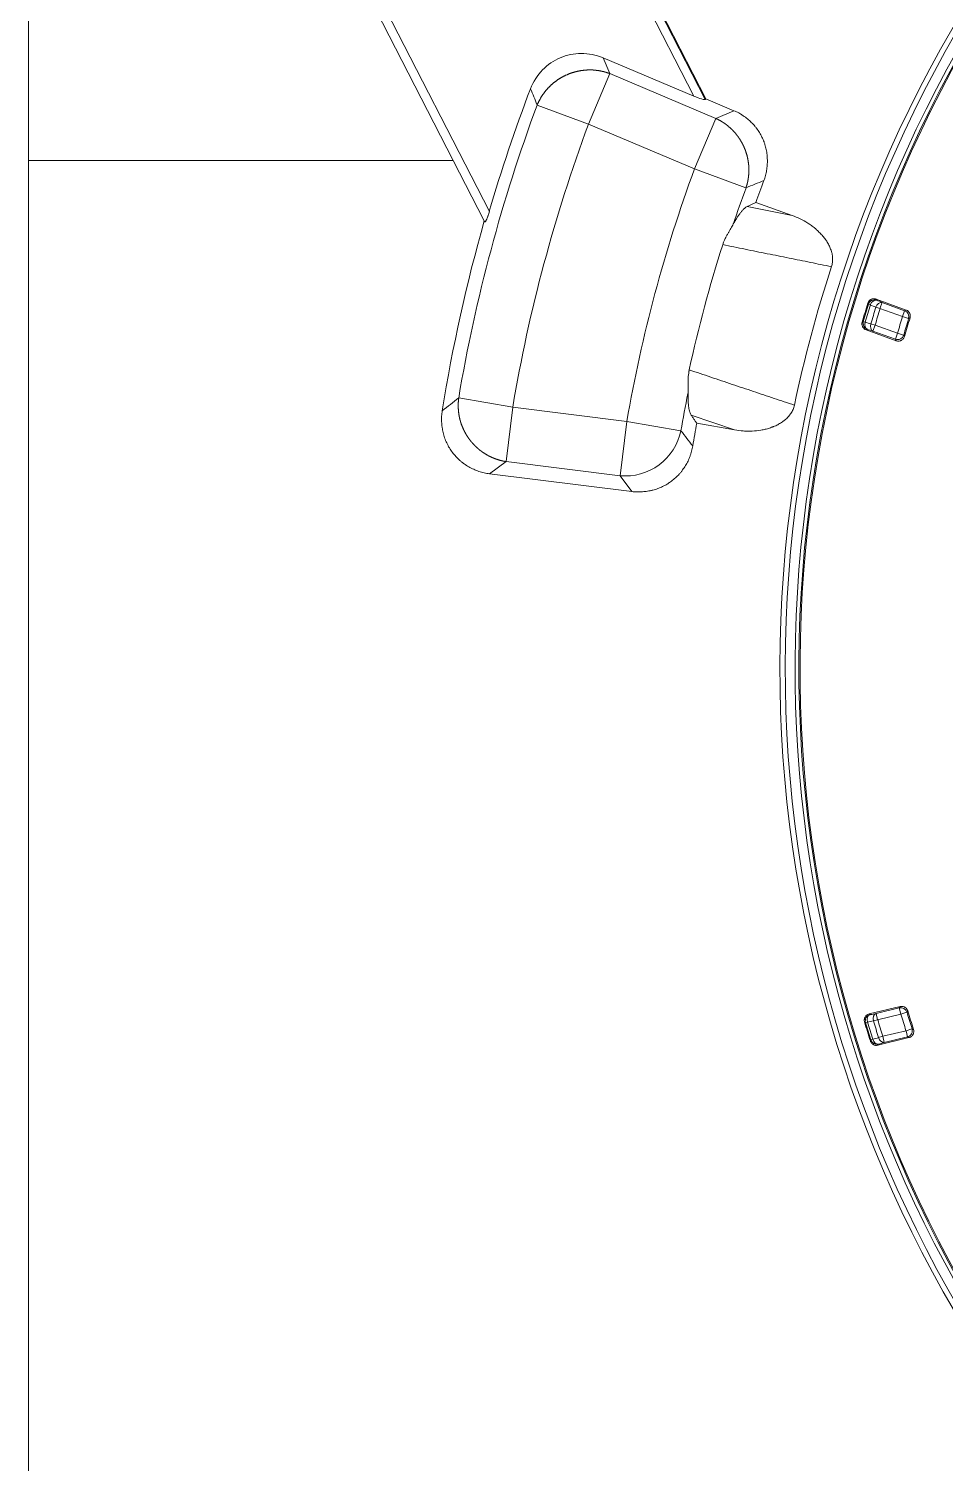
# Model space of a CAD drawing. Header units: millimetres. Extents: x 559 to 1112, y 323 to 643.
# Drawn here: x 559.1 to 631.6, y 430.4 to 543.9 of the extents above; entities that cross this region are included whole.
import ezdxf

# ---------------------------------------------------------------- set-up
doc = ezdxf.new("R2010")
doc.units = ezdxf.units.MM
doc.layers.add('core', color=7, linetype='Continuous', lineweight=20)

msp = doc.modelspace()

# ---------------------------------------------------------------- linework, layer by layer
at = {"layer": 'core', "lineweight": 13}
for p, q in [((559.14, 533.44), (559.14, 553.41)), ((592.72, 533.44), (583, 552.38)), ((583.64, 552.67), (595.57, 529.42)), ((611.73, 538.54), (605.43, 550.81)), ((612.64, 538.26), (606.04, 551.12)), ((606.11, 551.15), (612.7, 538.32)), ((604.56, 541.56), (611.73, 538.54)), ((604.56, 541.56), (605.1, 540.31)), ((603.42, 536.32), (605.1, 540.31)), ((613.48, 536.77), (605.1, 540.31)), ((603.42, 536.32), (599.35, 537.83)), ((612.64, 538.26), (612.7, 538.32)), ((612.7, 538.32), (614.91, 537.38)), ((613.48, 536.77), (611.8, 532.78)), ((613.48, 536.77), (614.91, 537.38)), ((611.8, 532.78), (603.42, 536.32)), ((559.14, 353.32), (559.14, 533.44)), ((592.72, 533.44), (559.14, 533.44)), ((595.17, 528.67), (592.72, 533.44)), ((615.86, 531.28), (611.8, 532.78)), ((615.96, 529.81), (619.51, 529.1)), ((616.64, 530.13), (619.51, 529.1)), ((625.54, 522.08), (625.69, 522.03)), ((626.13, 521.85), (626.46, 521.74)), ((626.15, 522.49), (628.52, 521.62)), ((626.64, 522.22), (626.46, 521.74)), ((628.24, 521.1), (626.46, 521.74)), ((626.64, 522.22), (628.41, 521.57)), ((625.28, 520.67), (625.13, 520.71)), ((628.41, 521.57), (628.24, 521.1)), ((628.24, 521.1), (628.72, 520.95)), ((627.74, 519.19), (625.36, 520.06)), ((625.74, 520.52), (626.07, 520.43)), ((626.07, 520.43), (625.9, 519.96)), ((625.9, 519.96), (627.68, 519.31)), ((626.07, 520.43), (627.85, 519.78)), ((627.85, 519.78), (627.68, 519.31)), ((628.33, 519.64), (627.85, 519.78)), ((597.42, 513.94), (593.15, 514.67)), ((596.89, 509.64), (597.42, 513.94)), ((597.42, 513.94), (606.45, 512.82)), ((606.45, 512.82), (605.92, 508.52)), ((610.72, 512.08), (606.45, 512.82)), ((614.96, 512.14), (611.54, 513.3)), ((614.96, 512.14), (611.97, 512.69)), ((596.89, 509.64), (595.59, 508.67)), ((605.92, 508.52), (596.89, 509.64)), ((595.59, 508.67), (606.84, 507.27)), ((606.84, 507.27), (605.92, 508.52)), ((625.6, 465.97), (628.06, 466.56)), ((626.16, 466.01), (627.99, 466.45)), ((627.99, 466.45), (628.11, 465.96)), ((625.32, 465.29), (625.47, 465.33)), ((625.94, 465.42), (626.27, 465.52)), ((626.16, 466.01), (626.27, 465.52)), ((628.11, 465.96), (626.27, 465.52)), ((628.11, 465.96), (628.59, 466.11)), ((625.89, 463.97), (625.74, 463.92)), ((628.75, 464.1), (626.29, 463.5)), ((626.35, 464.1), (626.68, 464.21)), ((626.68, 464.21), (628.52, 464.65)), ((626.68, 464.21), (626.8, 463.72)), ((626.8, 463.72), (628.63, 464.16)), ((628.99, 464.8), (628.52, 464.65)), ((628.52, 464.65), (628.63, 464.16))]:
    msp.add_line(p, q, dxfattribs=at)
for centre, radius, start, end in [((719.15, 493.32), 100.6, 102.9059, 234.034), ((719.15, 493.32), 100.18, 102.9059, 234.0262), ((719.15, 493.32), 99.4, 102.3063, 234.0564), ((719.15, 493.32), 99.1, 102.3063, 234.0842), ((719.15, 493.32), 99.01, 102.2212, 234.0944), ((719.17, 493.31), 128.77, 159.1628, 163.7152), ((719.17, 493.31), 127.82, 159.6179, 170.3821), ((719.17, 493.31), 123.49, 159.6179, 170.3821), ((719.17, 493.31), 114.4, 159.8192, 170.1808), ((719.17, 493.31), 110.06, 159.8192, 161.3897), ((719.17, 493.31), 108.94, 159.2782, 160.2448), ((719.17, 493.31), 128.94, 164.0861, 170.9213), ((719.17, 493.31), 110.35, 162.3388, 167.6612), ((719.15, 493.32), 101.6, 161.8009, 168.1991), ((719.15, 493.32), 97.99, 162.8781, 163.7931), ((719.15, 493.32), 97.92, 162.9198, 163.756), ((719.15, 493.32), 97.76, 162.9198, 163.756), ((719.15, 493.32), 97.29, 162.9482, 163.7605), ((719.15, 493.32), 96.94, 162.9482, 163.7605), ((719.15, 493.32), 95.06, 163.0068, 163.8352), ((719.15, 493.32), 94.55, 163.0068, 163.8352), ((719.15, 493.32), 94.46, 162.9546, 163.894), ((719.17, 493.31), 110.06, 168.6263, 170.1808), ((719.17, 493.31), 108.94, 169.7552, 170.7218), ((719.15, 493.32), 94.46, 196.6723, 197.6118), ((719.15, 493.32), 97.99, 196.5927, 197.5078), ((719.15, 493.32), 97.92, 196.6345, 197.4708), ((719.15, 493.32), 97.76, 196.6345, 197.4708), ((719.15, 493.32), 97.29, 196.6635, 197.4758), ((719.15, 493.32), 96.94, 196.6635, 197.4758), ((719.15, 493.32), 95.06, 196.7243, 197.5529), ((719.15, 493.32), 94.55, 196.7243, 197.5529)]:
    msp.add_arc(centre, radius, start, end, dxfattribs=at)
for centre, major_axis, ratio, start_param, end_param in [((611.64, 538.71), (-1.01, 0.44), 0.111089, 1.706908, 3.103171), ((626.02, 521.93), (0.449, 0.223), 0.997119, 0.761359, 2.380233), ((626.02, 521.93), (0.195, 0.462), 0.686522, 0.07204, 1.639889), ((626.46, 521.74), (0.195, 0.462), 0.686504, 0.072039, 1.640227), ((625.62, 520.57), (0.227, -0.447), 0.997432, 3.961051, 5.463727), ((625.62, 520.57), (-0.148, -0.479), 0.688309, 4.72327, 6.210977), ((628.24, 521.1), (0.224, -0.449), 0.9974, 0.812937, 2.328656), ((626.07, 520.43), (-0.148, -0.479), 0.688309, 4.723323, 6.210977), ((627.85, 519.78), (-0.447, -0.227), 0.997069, 0.753394, 2.388199), ((628.11, 465.96), (0.435, -0.249), 0.997406, 0.81396, 2.327633), ((625.8, 465.43), (0.25, 0.435), 0.997112, 0.760361, 2.381231), ((625.8, 465.43), (-0.094, 0.492), 0.686448, 0.072034, 1.641256), ((626.27, 465.52), (-0.094, 0.492), 0.686429, 0.072032, 1.641602), ((626.22, 464.07), (0.436, -0.247), 0.997437, 3.96205, 5.462728), ((626.22, 464.07), (0.142, -0.481), 0.688297, 4.72465, 6.210978), ((626.68, 464.21), (0.142, -0.481), 0.688297, 4.72471, 6.210978), ((628.52, 464.65), (-0.246, -0.437), 0.997063, 0.75237, 2.389223)]:
    msp.add_ellipse(centre, major_axis=major_axis, ratio=ratio, start_param=start_param, end_param=end_param, dxfattribs=at)
for points in [[(598.83, 539.11), (599.05, 539.68), (599.7, 540.69), (601.13, 541.68), (602.82, 542.02), (604, 541.8), (604.56, 541.56)], [(599.35, 537.83), (599.18, 538.26), (599, 538.69), (598.83, 539.11)], [(617.28, 531.86), (616.81, 531.67), (616.34, 531.48), (615.86, 531.28)], [(615.96, 529.81), (616.04, 529.85), (616.19, 529.92), (616.41, 530.03), (616.57, 530.1), (616.64, 530.13)], [(595.17, 528.67), (595.18, 528.64), (595.2, 528.62), (595.21, 528.6)], [(625.69, 522.03), (625.84, 521.97), (625.99, 521.91), (626.13, 521.85)], [(626.15, 522.49), (626.17, 522.46), (626.18, 522.43), (626.19, 522.4)], [(626.19, 522.4), (626.34, 522.34), (626.49, 522.28), (626.64, 522.22)], [(625.74, 520.52), (625.59, 520.57), (625.44, 520.62), (625.28, 520.67)], [(625.44, 520.1), (625.42, 520.08), (625.39, 520.07), (625.36, 520.06)], [(591.85, 513.66), (592.28, 514), (592.71, 514.33), (593.15, 514.67)], [(611.97, 512.69), (611.92, 512.76), (611.82, 512.89), (611.68, 513.1), (611.59, 513.24), (611.54, 513.3)], [(610.72, 512.08), (611.03, 511.68), (611.34, 511.27), (611.66, 510.88)], [(625.47, 465.33), (625.63, 465.36), (625.79, 465.39), (625.94, 465.42)], [(625.6, 465.97), (625.63, 465.95), (625.66, 465.93), (625.69, 465.92)], [(625.69, 465.92), (625.84, 465.95), (626, 465.98), (626.16, 466.01)], [(626.35, 464.1), (626.2, 464.06), (626.04, 464.01), (625.89, 463.97)], [(626.34, 463.58), (626.32, 463.56), (626.31, 463.53), (626.29, 463.5)]]:
    msp.add_open_spline(points, degree=3, dxfattribs=at)
for points, knots in [([(605.1, 540.31), (605.09, 540.31), (605.08, 540.32), (605.05, 540.33), (605.02, 540.34), (604.99, 540.35), (604.96, 540.36), (604.93, 540.37), (604.9, 540.38), (604.87, 540.39), (604.85, 540.4), (604.82, 540.41), (604.79, 540.42), (604.76, 540.43), (604.73, 540.43), (604.7, 540.44), (604.67, 540.45), (604.64, 540.46), (604.61, 540.47), (604.59, 540.47), (604.56, 540.48), (604.53, 540.49), (604.5, 540.49), (604.47, 540.5), (604.44, 540.51), (604.41, 540.51), (604.38, 540.52), (604.35, 540.52), (604.32, 540.53), (604.29, 540.54), (604.26, 540.54), (604.23, 540.55), (604.21, 540.55), (604.18, 540.55), (604.15, 540.56), (604.12, 540.56), (604.09, 540.57), (604.06, 540.57), (604.03, 540.57), (604, 540.58), (603.97, 540.58), (603.94, 540.58), (603.91, 540.59), (603.88, 540.59), (603.85, 540.59), (603.82, 540.59), (603.8, 540.59), (603.77, 540.6), (603.74, 540.6), (603.71, 540.6), (603.68, 540.6), (603.65, 540.6), (603.62, 540.6), (603.59, 540.6), (603.56, 540.6), (603.53, 540.6), (603.5, 540.6), (603.47, 540.6), (603.45, 540.6), (603.41, 540.6), (603.36, 540.6), (603.3, 540.6), (603.24, 540.59), (603.17, 540.59), (603.11, 540.59), (603.05, 540.58), (602.99, 540.57), (602.93, 540.57), (602.87, 540.56), (602.81, 540.55), (602.75, 540.54), (602.69, 540.53), (602.64, 540.52), (602.58, 540.5), (602.52, 540.49), (602.46, 540.48), (602.4, 540.46), (602.34, 540.45), (602.28, 540.43), (602.22, 540.41), (602.17, 540.4), (602.11, 540.38), (602.05, 540.36), (601.99, 540.34), (601.94, 540.32), (601.88, 540.3), (601.82, 540.27), (601.77, 540.25), (601.71, 540.23), (601.66, 540.2), (601.6, 540.18), (601.55, 540.15), (601.49, 540.12), (601.44, 540.1), (601.38, 540.07), (601.33, 540.04), (601.28, 540.01), (601.22, 539.98), (601.17, 539.95), (601.12, 539.92), (601.07, 539.88), (601.02, 539.85), (600.97, 539.82), (600.92, 539.78), (600.87, 539.74), (600.82, 539.71), (600.77, 539.67), (600.72, 539.63), (600.67, 539.6), (600.63, 539.56), (600.58, 539.52), (600.53, 539.48), (600.49, 539.44), (600.44, 539.4), (600.4, 539.35), (600.35, 539.31), (600.31, 539.27), (600.27, 539.22), (600.22, 539.18), (600.18, 539.13), (600.14, 539.09), (600.1, 539.04), (600.06, 538.99), (600.02, 538.95), (599.98, 538.9), (599.94, 538.85), (599.91, 538.8), (599.87, 538.75), (599.83, 538.7), (599.8, 538.65), (599.76, 538.6), (599.73, 538.55), (599.7, 538.49), (599.66, 538.44), (599.63, 538.39), (599.6, 538.33), (599.57, 538.28), (599.54, 538.22), (599.51, 538.17), (599.48, 538.11), (599.46, 538.06), (599.43, 538), (599.4, 537.94), (599.38, 537.89), (599.36, 537.85), (599.35, 537.83)], [0, 0, 0, 0, 0.004441, 0.008878, 0.013309, 0.017736, 0.022157, 0.026574, 0.030986, 0.035392, 0.039794, 0.044191, 0.048583, 0.05297, 0.057353, 0.06173, 0.066103, 0.070471, 0.074834, 0.079193, 0.083546, 0.087895, 0.092239, 0.096579, 0.100914, 0.105244, 0.109569, 0.11389, 0.118206, 0.122518, 0.126825, 0.131127, 0.135425, 0.139718, 0.144007, 0.148291, 0.152571, 0.156846, 0.161117, 0.165383, 0.169645, 0.173902, 0.178155, 0.182404, 0.186648, 0.190888, 0.195124, 0.199356, 0.203583, 0.207806, 0.212024, 0.216239, 0.220449, 0.224655, 0.228857, 0.233055, 0.237248, 0.241438, 0.245624, 0.249805, 0.25853, 0.267252, 0.275971, 0.284688, 0.293402, 0.302114, 0.310824, 0.319531, 0.328238, 0.336943, 0.345646, 0.354348, 0.36305, 0.371751, 0.380451, 0.389151, 0.397851, 0.40655, 0.415251, 0.423951, 0.432653, 0.441355, 0.450058, 0.458763, 0.467469, 0.476177, 0.484886, 0.493598, 0.502312, 0.511029, 0.519748, 0.528471, 0.537196, 0.545925, 0.554657, 0.563393, 0.572133, 0.580878, 0.589626, 0.598379, 0.607137, 0.6159, 0.624668, 0.633441, 0.64222, 0.651005, 0.659796, 0.668592, 0.677395, 0.686205, 0.695021, 0.703844, 0.712675, 0.721512, 0.730357, 0.73921, 0.748071, 0.756939, 0.765816, 0.774701, 0.783594, 0.792496, 0.801407, 0.810328, 0.819257, 0.828195, 0.837144, 0.846101, 0.855069, 0.864047, 0.873034, 0.882032, 0.891041, 0.900059, 0.909089, 0.918129, 0.927181, 0.936243, 0.945317, 0.954402, 0.963498, 0.972606, 0.981725, 0.990857, 1, 1, 1, 1]), ([(615.86, 531.28), (615.87, 531.29), (615.87, 531.31), (615.89, 531.34), (615.89, 531.38), (615.9, 531.41), (615.91, 531.44), (615.92, 531.47), (615.93, 531.5), (615.94, 531.53), (615.95, 531.57), (615.96, 531.6), (615.97, 531.63), (615.97, 531.66), (615.98, 531.69), (615.99, 531.73), (616, 531.76), (616, 531.79), (616.01, 531.82), (616.01, 531.85), (616.02, 531.89), (616.03, 531.92), (616.03, 531.95), (616.04, 531.98), (616.04, 532.02), (616.05, 532.05), (616.05, 532.08), (616.06, 532.11), (616.06, 532.15), (616.06, 532.18), (616.07, 532.21), (616.07, 532.24), (616.07, 532.28), (616.08, 532.31), (616.08, 532.34), (616.08, 532.37), (616.08, 532.41), (616.09, 532.44), (616.09, 532.47), (616.09, 532.51), (616.09, 532.54), (616.09, 532.57), (616.09, 532.6), (616.09, 532.64), (616.09, 532.67), (616.09, 532.7), (616.09, 532.73), (616.09, 532.77), (616.09, 532.8), (616.09, 532.83), (616.09, 532.87), (616.09, 532.9), (616.09, 532.93), (616.09, 532.96), (616.08, 533), (616.08, 533.03), (616.08, 533.06), (616.08, 533.09), (616.07, 533.13), (616.07, 533.16), (616.07, 533.19), (616.06, 533.22), (616.06, 533.26), (616.05, 533.29), (616.05, 533.32), (616.04, 533.35), (616.04, 533.39), (616.03, 533.42), (616.03, 533.45), (616.02, 533.48), (616.02, 533.51), (616.01, 533.55), (616, 533.58), (616, 533.61), (615.99, 533.64), (615.98, 533.67), (615.98, 533.71), (615.97, 533.74), (615.96, 533.77), (615.95, 533.8), (615.95, 533.83), (615.94, 533.86), (615.93, 533.9), (615.92, 533.93), (615.91, 533.96), (615.9, 533.99), (615.89, 534.02), (615.88, 534.05), (615.87, 534.08), (615.86, 534.11), (615.85, 534.14), (615.84, 534.17), (615.83, 534.21), (615.82, 534.24), (615.81, 534.27), (615.8, 534.3), (615.78, 534.33), (615.77, 534.36), (615.76, 534.39), (615.75, 534.42), (615.73, 534.45), (615.72, 534.48), (615.71, 534.51), (615.7, 534.54), (615.68, 534.57), (615.67, 534.6), (615.65, 534.63), (615.64, 534.66), (615.63, 534.69), (615.61, 534.71), (615.6, 534.74), (615.58, 534.77), (615.57, 534.8), (615.55, 534.83), (615.53, 534.86), (615.52, 534.89), (615.5, 534.92), (615.49, 534.94), (615.47, 534.97), (615.45, 535), (615.44, 535.03), (615.42, 535.06), (615.4, 535.08), (615.39, 535.11), (615.37, 535.14), (615.35, 535.17), (615.33, 535.19), (615.31, 535.22), (615.3, 535.25), (615.28, 535.27), (615.26, 535.3), (615.24, 535.33), (615.22, 535.35), (615.2, 535.38), (615.18, 535.4), (615.16, 535.43), (615.14, 535.46), (615.12, 535.48), (615.1, 535.51), (615.08, 535.53), (615.06, 535.56), (615.04, 535.58), (615.02, 535.61), (615, 535.63), (614.97, 535.66), (614.95, 535.68), (614.93, 535.71), (614.91, 535.73), (614.89, 535.75), (614.86, 535.78), (614.84, 535.8), (614.82, 535.83), (614.8, 535.85), (614.77, 535.87), (614.75, 535.9), (614.73, 535.92), (614.7, 535.94), (614.68, 535.96), (614.65, 535.99), (614.63, 536.01), (614.61, 536.03), (614.58, 536.05), (614.56, 536.07), (614.53, 536.09), (614.51, 536.12), (614.48, 536.14), (614.46, 536.16), (614.43, 536.18), (614.41, 536.2), (614.38, 536.22), (614.36, 536.24), (614.33, 536.26), (614.3, 536.28), (614.28, 536.3), (614.25, 536.32), (614.22, 536.34), (614.2, 536.36), (614.17, 536.38), (614.14, 536.39), (614.12, 536.41), (614.09, 536.43), (614.06, 536.45), (614.03, 536.47), (614.01, 536.49), (613.98, 536.5), (613.95, 536.52), (613.92, 536.54), (613.89, 536.55), (613.87, 536.57), (613.84, 536.59), (613.81, 536.6), (613.78, 536.62), (613.75, 536.63), (613.72, 536.65), (613.69, 536.67), (613.66, 536.68), (613.63, 536.7), (613.6, 536.71), (613.57, 536.72), (613.54, 536.74), (613.51, 536.75), (613.49, 536.76), (613.48, 536.77)], [0, 0, 0, 0, 0.005086, 0.010169, 0.01525, 0.020329, 0.025406, 0.030479, 0.035551, 0.04062, 0.045687, 0.050752, 0.055814, 0.060875, 0.065933, 0.070988, 0.076042, 0.081093, 0.086142, 0.091189, 0.096234, 0.101277, 0.106318, 0.111357, 0.116393, 0.121428, 0.126461, 0.131491, 0.13652, 0.141547, 0.146572, 0.151595, 0.156616, 0.161635, 0.166653, 0.171669, 0.176683, 0.181695, 0.186705, 0.191714, 0.196721, 0.201726, 0.20673, 0.211732, 0.216733, 0.221732, 0.22673, 0.231726, 0.23672, 0.241713, 0.246705, 0.251695, 0.256684, 0.261671, 0.266657, 0.271642, 0.276626, 0.281608, 0.286589, 0.291569, 0.296548, 0.301525, 0.306502, 0.311477, 0.316451, 0.321425, 0.326397, 0.331368, 0.336338, 0.341308, 0.346276, 0.351244, 0.35621, 0.361176, 0.366141, 0.371105, 0.376069, 0.381032, 0.385994, 0.390955, 0.395916, 0.400877, 0.405836, 0.410796, 0.415754, 0.420712, 0.42567, 0.430627, 0.435584, 0.440541, 0.445497, 0.450453, 0.455408, 0.460363, 0.465319, 0.470273, 0.475228, 0.480183, 0.485137, 0.490091, 0.495046, 0.5, 0.504954, 0.509908, 0.514863, 0.519817, 0.524772, 0.529726, 0.534681, 0.539636, 0.544592, 0.549547, 0.554503, 0.559459, 0.564416, 0.569373, 0.57433, 0.579288, 0.584246, 0.589204, 0.594164, 0.599123, 0.604084, 0.609044, 0.614006, 0.618968, 0.623931, 0.628895, 0.633859, 0.638824, 0.64379, 0.648756, 0.653724, 0.658692, 0.663662, 0.668632, 0.673603, 0.678575, 0.683549, 0.688523, 0.693498, 0.698475, 0.703452, 0.708431, 0.713411, 0.718392, 0.723374, 0.728358, 0.733343, 0.738329, 0.743316, 0.748305, 0.753295, 0.758287, 0.76328, 0.768274, 0.77327, 0.778268, 0.783267, 0.788268, 0.79327, 0.798274, 0.803279, 0.808286, 0.813295, 0.818305, 0.823317, 0.828331, 0.833347, 0.838365, 0.843384, 0.848405, 0.853428, 0.858453, 0.86348, 0.868509, 0.873539, 0.878572, 0.883607, 0.888643, 0.893682, 0.898723, 0.903766, 0.908811, 0.913858, 0.918907, 0.923958, 0.929012, 0.934067, 0.939125, 0.944186, 0.949248, 0.954313, 0.95938, 0.964449, 0.969521, 0.974594, 0.979671, 0.984749, 0.989831, 0.994914, 1, 1, 1, 1]), ([(617.28, 531.86), (617.33, 531.99), (617.37, 532.12), (617.44, 532.39), (617.5, 532.66), (617.53, 532.93), (617.55, 533.14), (617.55, 533.21), (617.56, 533.31), (617.56, 533.35), (617.56, 533.42), (617.56, 533.45), (617.55, 533.62), (617.54, 533.9), (617.49, 534.17), (617.44, 534.44), (617.4, 534.58), (617.35, 534.74), (617.34, 534.77), (617.32, 534.84), (617.28, 534.94), (617.24, 535.04), (617.16, 535.23), (617.1, 535.35), (616.97, 535.59), (616.9, 535.71), (616.78, 535.88), (616.74, 535.94), (616.68, 536.02), (616.65, 536.05), (616.61, 536.1), (616.59, 536.13), (616.48, 536.26), (616.38, 536.36), (616.19, 536.56), (615.98, 536.74), (615.76, 536.91), (615.62, 537), (615.59, 537.02), (615.53, 537.06), (615.44, 537.12), (615.35, 537.17), (615.17, 537.27), (615.04, 537.33), (614.91, 537.38)], [0, 0, 0, 0, 0.0625, 0.0625, 0.125, 0.1875, 0.1875, 0.21875, 0.21875, 0.234375, 0.234375, 0.25, 0.25, 0.3125, 0.375, 0.375, 0.4375, 0.4375, 0.453125, 0.453125, 0.46875, 0.5, 0.5, 0.5625, 0.5625, 0.625, 0.625, 0.65625, 0.65625, 0.671875, 0.671875, 0.6875, 0.6875, 0.75, 0.75, 0.8125, 0.875, 0.875, 0.890625, 0.890625, 0.90625, 0.9375, 0.9375, 1, 1, 1, 1]), ([(614.86, 528.43), (614.89, 528.48), (614.92, 528.53), (614.96, 528.6), (614.97, 528.62), (615, 528.67), (615.01, 528.69), (615.08, 528.8), (615.13, 528.89), (615.23, 529.04), (615.28, 529.11), (615.38, 529.25), (615.43, 529.31), (615.52, 529.42), (615.56, 529.48), (615.63, 529.55), (615.65, 529.57), (615.69, 529.61), (615.72, 529.63), (615.78, 529.69), (615.82, 529.72), (615.89, 529.77), (615.93, 529.8), (615.96, 529.81)], [0, 0, 0, 0, 0.0625, 0.0625, 0.09375, 0.09375, 0.125, 0.125, 0.25, 0.25, 0.375, 0.375, 0.5, 0.5, 0.625, 0.625, 0.6875, 0.6875, 0.75, 0.75, 0.875, 0.875, 1, 1, 1, 1]), ([(595.57, 529.42), (595.56, 529.37), (595.54, 529.31), (595.51, 529.21), (595.49, 529.16), (595.47, 529.09), (595.46, 529.06), (595.44, 529.01), (595.43, 528.99), (595.41, 528.92), (595.39, 528.87), (595.37, 528.82), (595.36, 528.81), (595.36, 528.79), (595.35, 528.78), (595.34, 528.75), (595.33, 528.73), (595.31, 528.7), (595.3, 528.68), (595.29, 528.66), (595.29, 528.65), (595.28, 528.64), (595.28, 528.63), (595.27, 528.62), (595.26, 528.61), (595.25, 528.6), (595.25, 528.59), (595.24, 528.59), (595.24, 528.59), (595.23, 528.58), (595.22, 528.58), (595.22, 528.59), (595.21, 528.59), (595.21, 528.59), (595.21, 528.59), (595.21, 528.6)], [0, 0, 0, 0, 0.125, 0.125, 0.25, 0.25, 0.3125, 0.3125, 0.375, 0.375, 0.5, 0.5, 0.53125, 0.53125, 0.5625, 0.5625, 0.625, 0.625, 0.6875, 0.6875, 0.71875, 0.71875, 0.75, 0.75, 0.8125, 0.8125, 0.84375, 0.84375, 0.875, 0.875, 0.9375, 0.9375, 0.96875, 0.96875, 1, 1, 1, 1]), ([(619.51, 529.1), (619.73, 529.02), (619.94, 528.93), (620.36, 528.73), (620.56, 528.62), (620.85, 528.43), (620.94, 528.37), (621.13, 528.23), (621.22, 528.16), (621.34, 528.07), (621.36, 528.05), (621.4, 528.01), (621.47, 527.95), (621.53, 527.89), (621.66, 527.77), (621.74, 527.69), (621.9, 527.52), (621.97, 527.43), (622.08, 527.29), (622.12, 527.24), (622.17, 527.17), (622.18, 527.15), (622.22, 527.1), (622.23, 527.08), (622.31, 526.95), (622.37, 526.85), (622.48, 526.64), (622.52, 526.54), (622.58, 526.37), (622.6, 526.32), (622.63, 526.23), (622.64, 526.2), (622.65, 526.15), (622.66, 526.12), (622.69, 525.98), (622.7, 525.86), (622.72, 525.69), (622.72, 525.63), (622.71, 525.54), (622.71, 525.51), (622.71, 525.45), (622.71, 525.42), (622.69, 525.28), (622.66, 525.16), (622.63, 525.05)], [0, 0, 0, 0, 0.125, 0.125, 0.25, 0.25, 0.3125, 0.3125, 0.375, 0.375, 0.390625, 0.390625, 0.40625, 0.4375, 0.4375, 0.5, 0.5, 0.5625, 0.5625, 0.59375, 0.59375, 0.609375, 0.609375, 0.625, 0.625, 0.6875, 0.6875, 0.75, 0.75, 0.78125, 0.78125, 0.796875, 0.796875, 0.8125, 0.8125, 0.875, 0.875, 0.90625, 0.90625, 0.921875, 0.921875, 0.9375, 0.9375, 1, 1, 1, 1]), ([(614.03, 526.79), (614.05, 526.87), (614.09, 526.96), (614.15, 527.12), (614.19, 527.19), (614.23, 527.29), (614.24, 527.31), (614.26, 527.35), (614.29, 527.4), (614.32, 527.45), (614.37, 527.56), (614.41, 527.63), (614.49, 527.76), (614.52, 527.82), (614.6, 527.95), (614.63, 528.01), (614.7, 528.13), (614.74, 528.19), (614.8, 528.31), (614.83, 528.37), (614.86, 528.43)], [0, 0, 0, 0, 0.125, 0.125, 0.25, 0.25, 0.28125, 0.28125, 0.3125, 0.375, 0.375, 0.5, 0.5, 0.625, 0.625, 0.75, 0.75, 0.875, 0.875, 1, 1, 1, 1]), ([(622.63, 525.05), (622.07, 525.16), (620.95, 525.39), (619.26, 525.73), (617.54, 526.08), (615.79, 526.43), (614.62, 526.67), (614.03, 526.79)], [0, 0, 0, 0, 0.193446, 0.390169, 0.590169, 0.793446, 1, 1, 1, 1]), ([(625.5, 522.17), (625.51, 522.2), (625.52, 522.23), (625.55, 522.27), (625.56, 522.29), (625.58, 522.32), (625.59, 522.33), (625.62, 522.37), (625.64, 522.39), (625.68, 522.42), (625.7, 522.43), (625.73, 522.45), (625.74, 522.46), (625.79, 522.48), (625.82, 522.49), (625.88, 522.51), (625.92, 522.52), (625.97, 522.52), (625.98, 522.52), (626.02, 522.52), (626.04, 522.52), (626.09, 522.51), (626.12, 522.5), (626.15, 522.49)], [0, 0, 0, 0, 0.125, 0.125, 0.1875, 0.1875, 0.25, 0.25, 0.375, 0.375, 0.4375, 0.4375, 0.5, 0.5, 0.625, 0.625, 0.75, 0.75, 0.8125, 0.8125, 0.875, 0.875, 1, 1, 1, 1]), ([(625.5, 522.17), (625.51, 522.14), (625.52, 522.12), (625.54, 522.09), (625.54, 522.08), (625.54, 522.08)], [0, 0, 0, 0, 0.777383, 0.777383, 1, 1, 1, 1]), ([(625.36, 520.06), (625.33, 520.07), (625.3, 520.08), (625.26, 520.1), (625.25, 520.11), (625.23, 520.13), (625.21, 520.14), (625.18, 520.17), (625.16, 520.2), (625.13, 520.23), (625.12, 520.25), (625.1, 520.27), (625.09, 520.29), (625.07, 520.33), (625.06, 520.36), (625.05, 520.4), (625.04, 520.42), (625.04, 520.45), (625.04, 520.46), (625.03, 520.51), (625.03, 520.54), (625.04, 520.59), (625.04, 520.61), (625.04, 520.64), (625.05, 520.65), (625.05, 520.67)], [0, 0, 0, 0, 0.125, 0.125, 0.1875, 0.1875, 0.25, 0.25, 0.375, 0.375, 0.4375, 0.4375, 0.5, 0.5, 0.625, 0.625, 0.6875, 0.6875, 0.75, 0.75, 0.875, 0.875, 0.9375, 0.9375, 1, 1, 1, 1]), ([(625.13, 520.71), (625.11, 520.7), (625.09, 520.69), (625.06, 520.67), (625.06, 520.67), (625.05, 520.67)], [0, 0, 0, 0, 0.77763, 0.77763, 1, 1, 1, 1]), ([(628.41, 521.57), (628.43, 521.58), (628.45, 521.59), (628.49, 521.61), (628.51, 521.62), (628.52, 521.62)], [0, 0, 0, 0, 0.506303, 0.506303, 1, 1, 1, 1]), ([(628.52, 521.62), (628.55, 521.61), (628.58, 521.6), (628.62, 521.58), (628.64, 521.57), (628.66, 521.55), (628.67, 521.54), (628.71, 521.51), (628.73, 521.48), (628.76, 521.45), (628.77, 521.43), (628.79, 521.41), (628.79, 521.39), (628.81, 521.35), (628.83, 521.32), (628.84, 521.27), (628.84, 521.26), (628.85, 521.23), (628.85, 521.21), (628.85, 521.16), (628.85, 521.13), (628.85, 521.09), (628.85, 521.07), (628.84, 521.04), (628.84, 521.02), (628.83, 521.01)], [0, 0, 0, 0, 0.125, 0.125, 0.1875, 0.1875, 0.25, 0.25, 0.375, 0.375, 0.4375, 0.4375, 0.5, 0.5, 0.625, 0.625, 0.6875, 0.6875, 0.75, 0.75, 0.875, 0.875, 0.9375, 0.9375, 1, 1, 1, 1]), ([(628.72, 520.95), (628.74, 520.96), (628.76, 520.97), (628.8, 520.99), (628.82, 521), (628.83, 521.01)], [0, 0, 0, 0, 0.575238, 0.575238, 1, 1, 1, 1]), ([(625.9, 519.96), (625.9, 519.96), (625.9, 519.96), (625.75, 520), (625.6, 520.05), (625.44, 520.1)], [0, 0, 0, 0, 0.000787, 0.000787, 1, 1, 1, 1]), ([(628.39, 519.52), (628.38, 519.49), (628.37, 519.46), (628.34, 519.41), (628.33, 519.4), (628.32, 519.38), (628.32, 519.37), (628.31, 519.36), (628.3, 519.35), (628.27, 519.32), (628.25, 519.29), (628.21, 519.26), (628.19, 519.25), (628.17, 519.23), (628.14, 519.22), (628.1, 519.2), (628.07, 519.19), (628.06, 519.18), (628.01, 519.17), (627.97, 519.16), (627.92, 519.16), (627.91, 519.16), (627.87, 519.16), (627.85, 519.16), (627.8, 519.17), (627.77, 519.18), (627.74, 519.19)], [0, 0, 0, 0, 0.125, 0.125, 0.1875, 0.1875, 0.21875, 0.21875, 0.25, 0.25, 0.375, 0.375, 0.4375, 0.4375, 0.5, 0.5625, 0.5625, 0.625, 0.625, 0.75, 0.75, 0.8125, 0.8125, 0.875, 0.875, 1, 1, 1, 1]), ([(628.33, 519.64), (628.34, 519.62), (628.35, 519.6), (628.37, 519.56), (628.38, 519.54), (628.39, 519.52)], [0, 0, 0, 0, 0.575048, 0.575048, 1, 1, 1, 1]), ([(627.74, 519.19), (627.73, 519.21), (627.72, 519.23), (627.7, 519.27), (627.69, 519.29), (627.68, 519.31)], [0, 0, 0, 0, 0.49608, 0.49608, 1, 1, 1, 1]), ([(611.28, 515.05), (611.28, 515.11), (611.28, 515.18), (611.29, 515.31), (611.29, 515.38), (611.29, 515.52), (611.29, 515.59), (611.29, 515.73), (611.29, 515.81), (611.29, 515.96), (611.29, 516.04), (611.29, 516.16), (611.29, 516.2), (611.3, 516.26), (611.3, 516.28), (611.3, 516.33), (611.3, 516.35), (611.31, 516.45), (611.32, 516.54), (611.34, 516.67), (611.34, 516.71), (611.35, 516.78), (611.36, 516.8), (611.37, 516.85), (611.37, 516.87), (611.38, 516.89)], [0, 0, 0, 0, 0.125, 0.125, 0.25, 0.25, 0.375, 0.375, 0.5, 0.5, 0.625, 0.625, 0.6875, 0.6875, 0.71875, 0.71875, 0.75, 0.75, 0.875, 0.875, 0.9375, 0.9375, 0.96875, 0.96875, 1, 1, 1, 1]), ([(611.38, 516.89), (611.95, 516.7), (613.08, 516.32), (614.77, 515.75), (616.44, 515.19), (618.07, 514.64), (619.16, 514.28), (619.69, 514.1)], [0, 0, 0, 0, 0.206554, 0.409831, 0.609831, 0.806554, 1, 1, 1, 1]), ([(611.54, 513.3), (611.52, 513.34), (611.48, 513.41), (611.44, 513.51), (611.41, 513.61), (611.39, 513.67), (611.36, 513.79), (611.35, 513.86), (611.33, 513.97), (611.33, 514), (611.32, 514.06), (611.32, 514.08), (611.31, 514.12), (611.31, 514.14), (611.3, 514.25), (611.29, 514.33), (611.28, 514.52), (611.28, 514.62), (611.28, 514.82), (611.28, 514.93), (611.28, 515.05)], [0, 0, 0, 0, 0.125, 0.25, 0.25, 0.375, 0.375, 0.5, 0.5, 0.5625, 0.5625, 0.59375, 0.59375, 0.625, 0.625, 0.75, 0.75, 0.875, 0.875, 1, 1, 1, 1]), ([(593.15, 514.67), (593.15, 514.66), (593.14, 514.63), (593.14, 514.6), (593.14, 514.57), (593.13, 514.54), (593.13, 514.51), (593.13, 514.47), (593.12, 514.44), (593.12, 514.41), (593.12, 514.38), (593.12, 514.35), (593.11, 514.31), (593.11, 514.28), (593.11, 514.25), (593.11, 514.22), (593.11, 514.19), (593.11, 514.15), (593.11, 514.12), (593.11, 514.09), (593.11, 514.06), (593.11, 514.02), (593.11, 513.99), (593.11, 513.96), (593.11, 513.93), (593.11, 513.9), (593.11, 513.86), (593.11, 513.83), (593.12, 513.8), (593.12, 513.77), (593.12, 513.74), (593.12, 513.7), (593.13, 513.67), (593.13, 513.64), (593.13, 513.61), (593.14, 513.58), (593.14, 513.54), (593.14, 513.51), (593.15, 513.48), (593.15, 513.45), (593.16, 513.42), (593.16, 513.39), (593.17, 513.35), (593.17, 513.32), (593.18, 513.29), (593.18, 513.26), (593.19, 513.23), (593.19, 513.2), (593.2, 513.17), (593.21, 513.14), (593.21, 513.1), (593.22, 513.07), (593.23, 513.04), (593.24, 513.01), (593.24, 512.98), (593.25, 512.95), (593.26, 512.92), (593.27, 512.89), (593.28, 512.86), (593.29, 512.83), (593.29, 512.8), (593.3, 512.76), (593.31, 512.73), (593.32, 512.7), (593.33, 512.67), (593.34, 512.64), (593.35, 512.61), (593.36, 512.58), (593.37, 512.55), (593.39, 512.52), (593.4, 512.49), (593.41, 512.46), (593.42, 512.43), (593.43, 512.4), (593.44, 512.38), (593.46, 512.35), (593.47, 512.32), (593.48, 512.29), (593.49, 512.26), (593.51, 512.23), (593.52, 512.2), (593.53, 512.17), (593.55, 512.14), (593.56, 512.11), (593.57, 512.09), (593.59, 512.06), (593.6, 512.03), (593.62, 512), (593.63, 511.97), (593.65, 511.94), (593.66, 511.92), (593.68, 511.89), (593.69, 511.86), (593.71, 511.83), (593.73, 511.81), (593.74, 511.78), (593.76, 511.75), (593.77, 511.72), (593.79, 511.7), (593.81, 511.67), (593.83, 511.64), (593.84, 511.62), (593.86, 511.59), (593.88, 511.56), (593.9, 511.54), (593.91, 511.51), (593.93, 511.49), (593.95, 511.46), (593.97, 511.43), (593.99, 511.41), (594.01, 511.38), (594.03, 511.36), (594.05, 511.33), (594.06, 511.31), (594.08, 511.28), (594.1, 511.26), (594.12, 511.23), (594.14, 511.21), (594.16, 511.18), (594.19, 511.16), (594.21, 511.14), (594.23, 511.11), (594.25, 511.09), (594.27, 511.06), (594.29, 511.04), (594.31, 511.02), (594.33, 510.99), (594.36, 510.97), (594.38, 510.95), (594.4, 510.93), (594.42, 510.9), (594.44, 510.88), (594.47, 510.86), (594.49, 510.84), (594.51, 510.81), (594.54, 510.79), (594.56, 510.77), (594.58, 510.75), (594.61, 510.73), (594.63, 510.71), (594.65, 510.69), (594.68, 510.67), (594.7, 510.64), (594.73, 510.62), (594.75, 510.6), (594.78, 510.58), (594.8, 510.56), (594.83, 510.54), (594.85, 510.52), (594.88, 510.5), (594.9, 510.49), (594.93, 510.47), (594.95, 510.45), (594.98, 510.43), (595, 510.41), (595.03, 510.39), (595.06, 510.37), (595.08, 510.36), (595.11, 510.34), (595.14, 510.32), (595.16, 510.3), (595.19, 510.29), (595.22, 510.27), (595.24, 510.25), (595.27, 510.24), (595.3, 510.22), (595.33, 510.2), (595.35, 510.19), (595.38, 510.17), (595.41, 510.15), (595.44, 510.14), (595.46, 510.12), (595.49, 510.11), (595.52, 510.09), (595.55, 510.08), (595.58, 510.06), (595.61, 510.05), (595.63, 510.04), (595.66, 510.02), (595.69, 510.01), (595.72, 510), (595.75, 509.98), (595.78, 509.97), (595.81, 509.96), (595.84, 509.94), (595.87, 509.93), (595.9, 509.92), (595.93, 509.91), (595.96, 509.89), (595.99, 509.88), (596.02, 509.87), (596.05, 509.86), (596.08, 509.85), (596.11, 509.84), (596.14, 509.83), (596.17, 509.82), (596.2, 509.81), (596.23, 509.8), (596.26, 509.79), (596.29, 509.78), (596.32, 509.77), (596.35, 509.76), (596.38, 509.75), (596.41, 509.74), (596.45, 509.73), (596.48, 509.73), (596.51, 509.72), (596.54, 509.71), (596.57, 509.7), (596.6, 509.7), (596.63, 509.69), (596.66, 509.68), (596.7, 509.68), (596.73, 509.67), (596.76, 509.66), (596.79, 509.66), (596.82, 509.65), (596.85, 509.65), (596.88, 509.64), (596.89, 509.64)], [0, 0, 0, 0, 0.004703, 0.009403, 0.014101, 0.018797, 0.02349, 0.028181, 0.03287, 0.037556, 0.04224, 0.046921, 0.051601, 0.056277, 0.060952, 0.065624, 0.070295, 0.074963, 0.079628, 0.084292, 0.088953, 0.093612, 0.09827, 0.102924, 0.107577, 0.112228, 0.116877, 0.121524, 0.126168, 0.130811, 0.135452, 0.14009, 0.144727, 0.149362, 0.153995, 0.158626, 0.163255, 0.167882, 0.172508, 0.177132, 0.181754, 0.186374, 0.190992, 0.195609, 0.200224, 0.204837, 0.209449, 0.214059, 0.218668, 0.223275, 0.22788, 0.232484, 0.237086, 0.241687, 0.246286, 0.250884, 0.255481, 0.260076, 0.264669, 0.269262, 0.273853, 0.278443, 0.283031, 0.287618, 0.292204, 0.296789, 0.301373, 0.305955, 0.310536, 0.315117, 0.319696, 0.324274, 0.328851, 0.333427, 0.338002, 0.342576, 0.34715, 0.351722, 0.356293, 0.360864, 0.365434, 0.370003, 0.374571, 0.379139, 0.383705, 0.388272, 0.392837, 0.397402, 0.401966, 0.40653, 0.411093, 0.415655, 0.420217, 0.424779, 0.42934, 0.433901, 0.438461, 0.443021, 0.447581, 0.45214, 0.456699, 0.461258, 0.465816, 0.470374, 0.474933, 0.479491, 0.484048, 0.488606, 0.493164, 0.497721, 0.502279, 0.506837, 0.511394, 0.515952, 0.52051, 0.525068, 0.529626, 0.534184, 0.538743, 0.543302, 0.547861, 0.55242, 0.55698, 0.56154, 0.5661, 0.570661, 0.575222, 0.579783, 0.584345, 0.588908, 0.593471, 0.598035, 0.602599, 0.607164, 0.611729, 0.616295, 0.620862, 0.625429, 0.629998, 0.634567, 0.639136, 0.643707, 0.648279, 0.652851, 0.657424, 0.661998, 0.666573, 0.671149, 0.675727, 0.680305, 0.684884, 0.689464, 0.694045, 0.698628, 0.703211, 0.707796, 0.712382, 0.716969, 0.721558, 0.726148, 0.730739, 0.735331, 0.739925, 0.74452, 0.749116, 0.753714, 0.758314, 0.762914, 0.767517, 0.772121, 0.776726, 0.781333, 0.785941, 0.790551, 0.795163, 0.799776, 0.804391, 0.809008, 0.813627, 0.818247, 0.822869, 0.827492, 0.832118, 0.836745, 0.841374, 0.846006, 0.850638, 0.855273, 0.85991, 0.864549, 0.869189, 0.873832, 0.878477, 0.883123, 0.887772, 0.892423, 0.897076, 0.901731, 0.906388, 0.911047, 0.915708, 0.920372, 0.925038, 0.929706, 0.934376, 0.939048, 0.943723, 0.9484, 0.953079, 0.95776, 0.962444, 0.96713, 0.971819, 0.97651, 0.981203, 0.985899, 0.990597, 0.995297, 1, 1, 1, 1]), ([(619.69, 514.1), (619.67, 513.98), (619.63, 513.87), (619.54, 513.66), (619.49, 513.55), (619.4, 513.43), (619.39, 513.41), (619.35, 513.36), (619.3, 513.29), (619.24, 513.22), (619.13, 513.09), (619.04, 513.01), (618.93, 512.92), (618.91, 512.9), (618.86, 512.86), (618.79, 512.81), (618.72, 512.76), (618.57, 512.67), (618.47, 512.61), (618.27, 512.5), (618.16, 512.45), (618.02, 512.4), (618, 512.39), (617.94, 512.37), (617.92, 512.36), (617.83, 512.33), (617.78, 512.31), (617.61, 512.25), (617.5, 512.22), (617.27, 512.17), (617.16, 512.15), (616.82, 512.09), (616.59, 512.06), (616.3, 512.05), (616.24, 512.05), (616.12, 512.05), (616.06, 512.05), (615.89, 512.05), (615.77, 512.05), (615.42, 512.08), (615.19, 512.1), (614.96, 512.14)], [0, 0, 0, 0, 0.0625, 0.0625, 0.125, 0.125, 0.140625, 0.140625, 0.15625, 0.1875, 0.1875, 0.25, 0.25, 0.265625, 0.265625, 0.28125, 0.3125, 0.3125, 0.375, 0.375, 0.4375, 0.4375, 0.453125, 0.453125, 0.46875, 0.46875, 0.5, 0.5, 0.5625, 0.5625, 0.625, 0.625, 0.75, 0.75, 0.78125, 0.78125, 0.8125, 0.8125, 0.875, 0.875, 1, 1, 1, 1]), ([(591.85, 513.66), (591.82, 513.51), (591.81, 513.37), (591.79, 513.08), (591.79, 512.79), (591.82, 512.5), (591.84, 512.32), (591.85, 512.29), (591.86, 512.21), (591.86, 512.18), (591.89, 512.07), (591.9, 512), (591.95, 511.79), (592.03, 511.51), (592.14, 511.24), (592.23, 511.05), (592.27, 510.98), (592.32, 510.88), (592.33, 510.85), (592.37, 510.79), (592.39, 510.76), (592.48, 510.6), (592.56, 510.48), (592.74, 510.25), (592.92, 510.03), (593.13, 509.83), (593.29, 509.68), (593.35, 509.64), (593.46, 509.55), (593.52, 509.5), (593.7, 509.38), (593.94, 509.22), (594.2, 509.09), (594.4, 509), (594.47, 508.97), (594.6, 508.92), (594.67, 508.89), (594.88, 508.82), (595.02, 508.78), (595.3, 508.72), (595.44, 508.69), (595.59, 508.67)], [0, 0, 0, 0, 0.0625, 0.0625, 0.125, 0.1875, 0.1875, 0.203125, 0.203125, 0.21875, 0.21875, 0.25, 0.25, 0.3125, 0.375, 0.375, 0.40625, 0.40625, 0.421875, 0.421875, 0.4375, 0.4375, 0.5, 0.5, 0.5625, 0.625, 0.625, 0.65625, 0.65625, 0.6875, 0.6875, 0.75, 0.8125, 0.8125, 0.84375, 0.84375, 0.875, 0.875, 0.9375, 0.9375, 1, 1, 1, 1]), ([(610.72, 512.08), (610.5, 511.02), (609.24, 509.05), (606.99, 508.42), (605.92, 508.52), (605.92, 508.52)], [0, 0, 0, 0, 0.499998, 0.999995, 1, 1, 1, 1]), ([(606.84, 507.27), (606.98, 507.26), (607.12, 507.25), (607.4, 507.24), (607.67, 507.25), (607.95, 507.28), (608.15, 507.31), (608.22, 507.32), (608.32, 507.34), (608.36, 507.35), (608.42, 507.37), (608.46, 507.38), (608.63, 507.42), (608.89, 507.5), (609.14, 507.61), (609.39, 507.73), (609.51, 507.79), (609.66, 507.88), (609.69, 507.9), (609.75, 507.94), (609.84, 507.99), (609.92, 508.06), (610.09, 508.18), (610.2, 508.27), (610.4, 508.45), (610.5, 508.55), (610.63, 508.71), (610.68, 508.76), (610.75, 508.84), (610.77, 508.87), (610.81, 508.92), (610.83, 508.95), (610.93, 509.09), (611.01, 509.2), (611.15, 509.44), (611.22, 509.56), (611.34, 509.81), (611.39, 509.94), (611.45, 510.1), (611.46, 510.13), (611.49, 510.2), (611.52, 510.3), (611.55, 510.4), (611.6, 510.6), (611.63, 510.74), (611.66, 510.88)], [0, 0, 0, 0, 0.0625, 0.0625, 0.125, 0.1875, 0.1875, 0.21875, 0.21875, 0.234375, 0.234375, 0.25, 0.25, 0.3125, 0.375, 0.375, 0.4375, 0.4375, 0.453125, 0.453125, 0.46875, 0.5, 0.5, 0.5625, 0.5625, 0.625, 0.625, 0.65625, 0.65625, 0.671875, 0.671875, 0.6875, 0.6875, 0.75, 0.75, 0.8125, 0.8125, 0.875, 0.875, 0.890625, 0.890625, 0.90625, 0.9375, 0.9375, 1, 1, 1, 1]), ([(627.99, 466.45), (628, 466.47), (628.01, 466.49), (628.04, 466.52), (628.05, 466.54), (628.06, 466.56)], [0, 0, 0, 0, 0.506294, 0.506294, 1, 1, 1, 1]), ([(628.06, 466.56), (628.09, 466.57), (628.12, 466.57), (628.17, 466.57), (628.18, 466.57), (628.21, 466.57), (628.23, 466.57), (628.28, 466.56), (628.31, 466.56), (628.35, 466.54), (628.37, 466.54), (628.39, 466.52), (628.41, 466.52), (628.45, 466.49), (628.48, 466.47), (628.51, 466.44), (628.52, 466.43), (628.55, 466.41), (628.56, 466.4), (628.59, 466.36), (628.6, 466.33), (628.62, 466.29), (628.63, 466.28), (628.64, 466.25), (628.65, 466.23), (628.65, 466.22)], [0, 0, 0, 0, 0.125, 0.125, 0.1875, 0.1875, 0.25, 0.25, 0.375, 0.375, 0.4375, 0.4375, 0.5, 0.5, 0.625, 0.625, 0.6875, 0.6875, 0.75, 0.75, 0.875, 0.875, 0.9375, 0.9375, 1, 1, 1, 1]), ([(628.59, 466.11), (628.6, 466.13), (628.61, 466.15), (628.64, 466.19), (628.64, 466.2), (628.65, 466.22)], [0, 0, 0, 0, 0.57524, 0.57524, 1, 1, 1, 1]), ([(625.24, 465.34), (625.23, 465.37), (625.22, 465.4), (625.22, 465.45), (625.22, 465.47), (625.22, 465.5), (625.22, 465.52), (625.23, 465.57), (625.23, 465.6), (625.25, 465.65), (625.25, 465.67), (625.27, 465.7), (625.28, 465.71), (625.3, 465.76), (625.32, 465.79), (625.37, 465.84), (625.39, 465.86), (625.43, 465.89), (625.45, 465.9), (625.47, 465.92), (625.49, 465.92), (625.54, 465.95), (625.57, 465.96), (625.6, 465.97)], [0, 0, 0, 0, 0.125, 0.125, 0.1875, 0.1875, 0.25, 0.25, 0.375, 0.375, 0.4375, 0.4375, 0.5, 0.5, 0.625, 0.625, 0.75, 0.75, 0.8125, 0.8125, 0.875, 0.875, 1, 1, 1, 1]), ([(625.24, 465.34), (625.26, 465.32), (625.28, 465.31), (625.31, 465.29), (625.32, 465.29), (625.32, 465.29)], [0, 0, 0, 0, 0.777379, 0.777379, 1, 1, 1, 1]), ([(625.74, 463.92), (625.73, 463.9), (625.72, 463.88), (625.7, 463.85), (625.7, 463.85), (625.7, 463.84)], [0, 0, 0, 0, 0.777634, 0.777634, 1, 1, 1, 1]), ([(628.75, 464.1), (628.73, 464.11), (628.71, 464.12), (628.67, 464.14), (628.65, 464.15), (628.63, 464.16)], [0, 0, 0, 0, 0.49305, 0.49305, 1, 1, 1, 1]), ([(629.11, 464.74), (629.12, 464.7), (629.13, 464.67), (629.13, 464.62), (629.13, 464.6), (629.13, 464.58), (629.13, 464.57), (629.13, 464.55), (629.13, 464.54), (629.13, 464.5), (629.12, 464.47), (629.1, 464.42), (629.1, 464.4), (629.08, 464.37), (629.07, 464.34), (629.05, 464.31), (629.03, 464.28), (629.02, 464.27), (628.99, 464.23), (628.96, 464.21), (628.92, 464.18), (628.91, 464.17), (628.88, 464.15), (628.86, 464.14), (628.82, 464.12), (628.78, 464.11), (628.75, 464.1)], [0, 0, 0, 0, 0.125, 0.125, 0.1875, 0.1875, 0.21875, 0.21875, 0.25, 0.25, 0.375, 0.375, 0.4375, 0.4375, 0.5, 0.5625, 0.5625, 0.625, 0.625, 0.75, 0.75, 0.8125, 0.8125, 0.875, 0.875, 1, 1, 1, 1]), ([(628.99, 464.8), (629.02, 464.79), (629.04, 464.78), (629.08, 464.75), (629.09, 464.75), (629.11, 464.74)], [0, 0, 0, 0, 0.575045, 0.575045, 1, 1, 1, 1]), ([(626.29, 463.5), (626.26, 463.5), (626.23, 463.49), (626.18, 463.49), (626.17, 463.49), (626.14, 463.49), (626.12, 463.49), (626.07, 463.5), (626.04, 463.51), (626, 463.52), (625.99, 463.53), (625.96, 463.54), (625.94, 463.55), (625.9, 463.57), (625.88, 463.59), (625.84, 463.62), (625.83, 463.63), (625.81, 463.65), (625.8, 463.66), (625.77, 463.7), (625.75, 463.73), (625.73, 463.77), (625.72, 463.78), (625.71, 463.81), (625.7, 463.82), (625.7, 463.84)], [0, 0, 0, 0, 0.125, 0.125, 0.1875, 0.1875, 0.25, 0.25, 0.375, 0.375, 0.4375, 0.4375, 0.5, 0.5, 0.625, 0.625, 0.6875, 0.6875, 0.75, 0.75, 0.875, 0.875, 0.9375, 0.9375, 1, 1, 1, 1]), ([(626.8, 463.72), (626.8, 463.72), (626.8, 463.72), (626.64, 463.67), (626.49, 463.63), (626.34, 463.58)], [0, 0, 0, 0, 0.000789, 0.000789, 1, 1, 1, 1])]:
    msp.add_open_spline(points, degree=3, knots=knots, dxfattribs=at)

doc.saveas('drawing.dxf')
